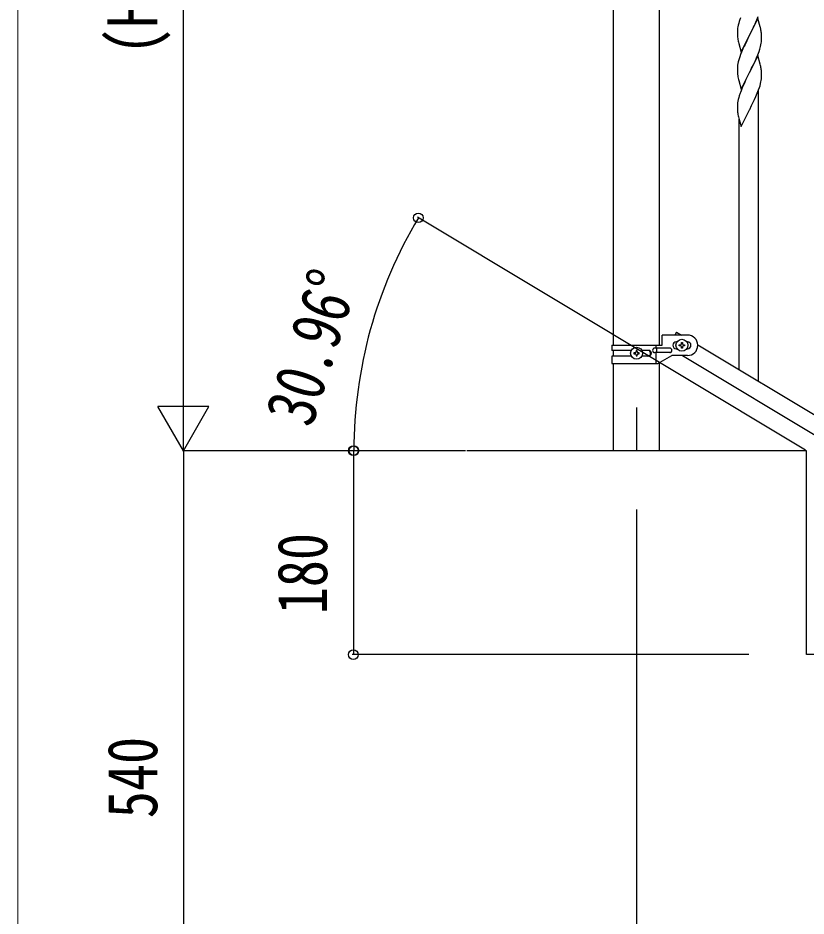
# Model space of a CAD drawing. Units: millimetres, scale not verified. Extents: x -4015 to 4015, y -2862 to 2860.
# Drawn here: x -3965 to -3270, y -1861 to -1068 of the extents above; entities that cross this region are included whole.
import ezdxf
from ezdxf.enums import TextEntityAlignment as Align

# ---------------------------------------------------------------- set-up
doc = ezdxf.new("R2010")
doc.units = ezdxf.units.MM
doc.header["$LTSCALE"] = 10
for name, color, linetype in [('0-2_YKK_12', 2, 'Continuous'), ('0-3_YKK_A1', 4, 'Continuous'), ('0-4_YKK_D', 6, 'Continuous')]:
    doc.layers.add(name, color=color, linetype=linetype)
doc.layers.add('0-5_YKK_ZWAK', color=92, linetype='Continuous', lineweight=18)
doc.styles.add('ＭＳ ゴシック', font='')
doc.styles.get('ＭＳ ゴシック').set_extended_font_data('MS Gothic')

msp = doc.modelspace()

# ---------------------------------------------------------------- linework, layer by layer
at = {"layer": '0-2_YKK_12'}
msp.add_line((-3419.17, -1411.78), (-3419.17, -1449.9), dxfattribs=at)
at = {"layer": '0-3_YKK_A1'}
for p, q in [((-3439.42, -1356.84), (-3439.42, -519.9)), ((-3398.92, -1356.84), (-3398.92, -519.9)), ((-3311.67, -1388.59), (-3311.67, -1131.93)), ((-3328.67, -1378.39), (-3328.67, -1157.23)), ((-3383.89, -1345.27), (-3385.44, -1347.84)), ((-3383.89, -1345.27), (-3379.6, -1347.84)), ((-3396.67, -1356.84), (-3396.67, -1347.84)), ((-3374.17, -1347.84), (-3396.67, -1347.84)), ((-3384.17, -1353.84), (-3383.54, -1353.84)), ((-3374.8, -1353.84), (-3374.17, -1353.84)), ((-3441.17, -1356.84), (-3441.17, -1361.34)), ((-3441.17, -1356.84), (-3396.67, -1356.84)), ((-3423.85, -1361.34), (-3441.17, -1361.34)), ((-3439.42, -1366.34), (-3439.42, -1361.34)), ((-3420.61, -1363.37), (-3421.57, -1363.37)), ((-3408.58, -1361.34), (-3414.5, -1361.34)), ((-3389.97, -1359.34), (-3403.05, -1359.34)), ((-3389.97, -1363.34), (-3403.05, -1363.34)), ((-3402.2, -1356.84), (-3402.2, -1359.34)), ((-3402.2, -1363.34), (-3402.2, -1372.84)), ((-3401.65, -1359.34), (-3401.65, -1363.34)), ((-3384.17, -1359.84), (-3383.54, -1359.84)), ((-3380.61, -1357.32), (-3381.57, -1357.32)), ((-3377.73, -1356.36), (-3376.77, -1356.36)), ((-3374.8, -1359.84), (-3374.17, -1359.84)), ((-3365.18, -1356.49), (-2559.6, -1839.77)), ((-3441.17, -1366.34), (-3441.17, -1372.84)), ((-3423.85, -1366.34), (-3441.17, -1366.34)), ((-3417.73, -1364.33), (-3416.77, -1364.33)), ((-3408.58, -1366.34), (-3414.5, -1366.34)), ((-3400.3, -1372.84), (-3388.17, -1365.84)), ((-3374.17, -1365.84), (-3388.17, -1365.84)), ((-3378.75, -1365.84), (-2573.17, -1849.12)), ((-3441.17, -1372.84), (-3400.3, -1372.84)), ((-3439.42, -1449.9), (-3439.42, -1372.84)), ((-3398.92, -1449.9), (-3398.92, -1372.05)), ((-3398.92, -1449.9), (-3439.42, -1449.9))]:
    msp.add_line(p, q, dxfattribs=at)
for points in [[(-3330.17, -1078.28), (-3330.21, -1079.09), (-3330.22, -1079.49), (-3330.2, -1081.35), (-3330.17, -1082.36), (-3330.12, -1083.3), (-3330.02, -1084.74), (-3329.87, -1086.05), (-3329.73, -1087.04), (-3329.55, -1088), (-3329.45, -1088.47), (-3329.24, -1089.41), (-3328.99, -1090.36), (-3326.72, -1098.01), (-3319.5, -1083.15), (-3319.33, -1082.82), (-3317.4, -1079.02), (-3315.89, -1075.92), (-3315.22, -1074.51), (-3313.88, -1071.59), (-3313.02, -1069.58), (-3311.8, -1066.55)], [(-3312.27, -1068.29), (-3319.5, -1083.15), (-3319.66, -1083.48), (-3322.01, -1088.14), (-3323.77, -1091.79), (-3324.22, -1092.75), (-3325.33, -1095.21), (-3326.6, -1098.23), (-3327.39, -1100.26), (-3328.11, -1102.28), (-3328.9, -1104.76), (-3329.42, -1106.68), (-3329.73, -1108.08), (-3329.97, -1109.43), (-3330.13, -1110.73), (-3330.19, -1111.56), (-3330.22, -1112.36), (-3330.2, -1114.22), (-3330.17, -1115.23), (-3330.12, -1116.17), (-3330.02, -1117.61), (-3329.87, -1118.93)], [(-3309.54, -1077.83), (-3309.88, -1076.42), (-3310.07, -1075.69), (-3312.27, -1068.29)], [(-3328.6, -1070.9), (-3329.04, -1072.37), (-3329.53, -1074.28), (-3329.82, -1075.67), (-3330.04, -1077)], [(-3308.8, -1087.62), (-3308.78, -1086.82), (-3308.78, -1085.67), (-3308.83, -1083.94), (-3308.89, -1082.7), (-3309, -1081.29)], [(-3309.69, -1092.97), (-3309.36, -1091.55), (-3309.09, -1090.19), (-3308.9, -1088.87)], [(-3329.5, -1121.1), (-3329.24, -1122.28), (-3328.99, -1123.23), (-3326.72, -1130.88), (-3319.5, -1116.02), (-3319.33, -1115.69), (-3317.61, -1112.3), (-3316.11, -1109.25), (-3315.22, -1107.38), (-3313.67, -1103.96), (-3313.23, -1102.96), (-3312.19, -1100.43), (-3311.06, -1097.4), (-3310.39, -1095.4)], [(-3312.27, -1101.16), (-3319.5, -1116.02), (-3319.66, -1116.35), (-3322.66, -1122.33), (-3323.77, -1124.66), (-3324.89, -1127.09), (-3325.97, -1129.58), (-3327, -1132.12), (-3327.57, -1133.64)], [(-3309.54, -1110.7), (-3309.76, -1109.76), (-3310.01, -1108.81), (-3312.27, -1101.16)], [(-3308.8, -1120.48), (-3308.78, -1119.68), (-3308.78, -1118.54), (-3308.83, -1116.81), (-3308.89, -1115.57), (-3309, -1114.16)], [(-3329.45, -1154.2), (-3329.24, -1155.14), (-3328.92, -1156.34), (-3328.56, -1157.61), (-3326.72, -1163.75), (-3319.5, -1148.89), (-3319.33, -1148.56), (-3317.61, -1145.17), (-3315.66, -1141.19), (-3314.99, -1139.77), (-3313.88, -1137.33), (-3312.6, -1134.31), (-3311.42, -1131.27), (-3310.71, -1129.26), (-3310.24, -1127.78), (-3309.69, -1125.84), (-3309.36, -1124.42), (-3309.09, -1123.05), (-3308.9, -1121.74)], [(-3328.6, -1136.64), (-3329.04, -1138.11), (-3329.53, -1140.02), (-3329.82, -1141.41), (-3330.04, -1142.74)], [(-3330.17, -1144.02), (-3330.21, -1144.83), (-3330.22, -1145.23), (-3330.2, -1147.09), (-3330.17, -1148.1), (-3330.12, -1149.04), (-3330.04, -1150.2)], [(-3379.65, -1355.4), (-3379.65, -1354.44), (-3378.69, -1354.44), (-3378.69, -1355.4)], [(-3421.57, -1363.37), (-3421.57, -1364.33), (-3420.61, -1364.33)], [(-3418.69, -1362.41), (-3418.69, -1361.45), (-3419.65, -1361.45), (-3419.65, -1362.41)], [(-3416.77, -1364.33), (-3416.77, -1363.37), (-3417.73, -1363.37)], [(-3381.57, -1357.32), (-3381.57, -1356.36), (-3380.61, -1356.36)], [(-3378.69, -1358.28), (-3378.69, -1359.24), (-3379.65, -1359.24), (-3379.65, -1358.28)], [(-3376.77, -1356.36), (-3376.77, -1357.32), (-3377.73, -1357.32)], [(-3419.65, -1365.29), (-3419.65, -1366.25), (-3418.69, -1366.25), (-3418.69, -1365.29)], [(-2669.17, -1809.9), (-2969.17, -1809.9), (-2969.17, -1629.9), (-3269.17, -1629.9), (-3269.17, -1449.9), (-3569.17, -1449.9)]]:
    msp.add_lwpolyline(points, dxfattribs=at)
for centre in [(-3379.17, -1356.84), (-3419.17, -1363.85)]:
    msp.add_circle(centre, 5.3, dxfattribs=at)
for centre, radius, start, end in [((-3252.97, -1095.15), 79.42, 159.93435, 162.22611), ((-3298.23, -1080.89), 32.04, 173.03232, 175.32407), ((-3351.01, -1086.54), 42.37, 9.56725, 11.859), ((-3353.86, -1086.14), 45.12, 6.17603, 8.46779), ((-3370.79, -1076.68), 63.23, 342.78424, 345.07599), ((-3340.22, -1085.62), 31.49, 354.07159, 356.36334), ((-3351.02, -1119.41), 42.38, 9.5641, 11.85586), ((-3353.81, -1119.01), 45.07, 6.18413, 8.47589), ((-3275.27, -1110.76), 55.21, 188.49987, 190.79162), ((-3340.24, -1118.49), 31.5, 354.07349, 356.36524), ((-3252.93, -1160.89), 79.46, 159.94312, 162.23488), ((-3298.18, -1146.63), 32.09, 173.04137, 175.33313), ((-3290.2, -1146.75), 39.99, 184.955, 187.24675), ((-3269.41, -1142.5), 61.18, 188.73798, 191.02974), ((-3384.17, -1356.84), 3, 90, 270), ((-3380.61, -1355.4), 0.96, 270, 0), ((-3377.73, -1355.4), 0.96, 180, 270), ((-3374.17, -1356.84), 9, 270, 90), ((-3374.17, -1356.84), 3, 270, 90), ((-3420.61, -1362.41), 0.96, 270, 0), ((-3417.73, -1362.41), 0.96, 180, 270), ((-3409.33, -1363.84), 2.5, 270, 90), ((-3408.58, -1363.84), 2.5, 270, 90), ((-3403.05, -1361.34), 2, 90, 270), ((-3389.97, -1361.34), 2, 270, 90), ((-3380.61, -1358.28), 0.96, 0, 90), ((-3377.73, -1358.28), 0.96, 90, 180), ((-3420.61, -1365.29), 0.96, 0, 90), ((-3417.73, -1365.29), 0.96, 90, 180)]:
    msp.add_arc(centre, radius, start, end, dxfattribs=at)
at = {"layer": '0-4_YKK_D'}
for p, q in [((-3819.17, -1404.9), (-3819.17, -494.9)), ((-3270.03, -1449.39), (-3612.67, -1243.81)), ((-3819.17, -1449.9), (-3819.17, -1371.96)), ((-3819.17, -1449.9), (-3841.67, -1410.93)), ((-3796.67, -1410.93), (-3841.67, -1410.93)), ((-3819.17, -1449.9), (-3796.67, -1410.93)), ((-3698.01, -1449.9), (-3820.17, -1449.9)), ((-3643.93, -1449.9), (-3820.17, -1449.9)), ((-3819.17, -1449.9), (-3819.17, -1989.9)), ((-3620.17, -1449.9), (-3670.17, -1449.9)), ((-3570.17, -1449.9), (-3669.75, -1449.9)), ((-3669.17, -1449.9), (-3669.17, -1629.9)), ((-3419.17, -1501.9), (-3419.17, -2140.9)), ((-3320.17, -1629.9), (-3670.17, -1629.9))]:
    msp.add_line(p, q, dxfattribs=at)
for centre in [(-3611.81, -1244.32), (-3669.17, -1449.9), (-3668.75, -1449.9), (-3669.17, -1629.9)]:
    msp.add_circle(centre, 4.25, dxfattribs=at)
msp.add_arc((-3269.17, -1449.9), 399.58, 149.03624, 180, dxfattribs=at)
at = {"layer": '0-5_YKK_ZWAK', "color": 7}
msp.add_line((-3965.28, -2489.9), (-3965.28, 2810.1), dxfattribs=at)

# ---------------------------------------------------------------- texts
at = {"layer": '0-4_YKK_D', "style": 'ＭＳ ゴシック', "width": 0.8}
for s, rotation, p in [('(H=1000)', 90, (-3829.17, -1100.3)), ('30.96°', 72.415, (-3693.49, -1434.59)), ('180', 90, (-3679.17, -1594.3)), ('540', 90, (-3829.17, -1774.3))]:
    msp.add_text(s, height=43.99, rotation=rotation, dxfattribs=at).set_placement(p, align=Align.BOTTOM_LEFT)

doc.saveas('drawing.dxf')
